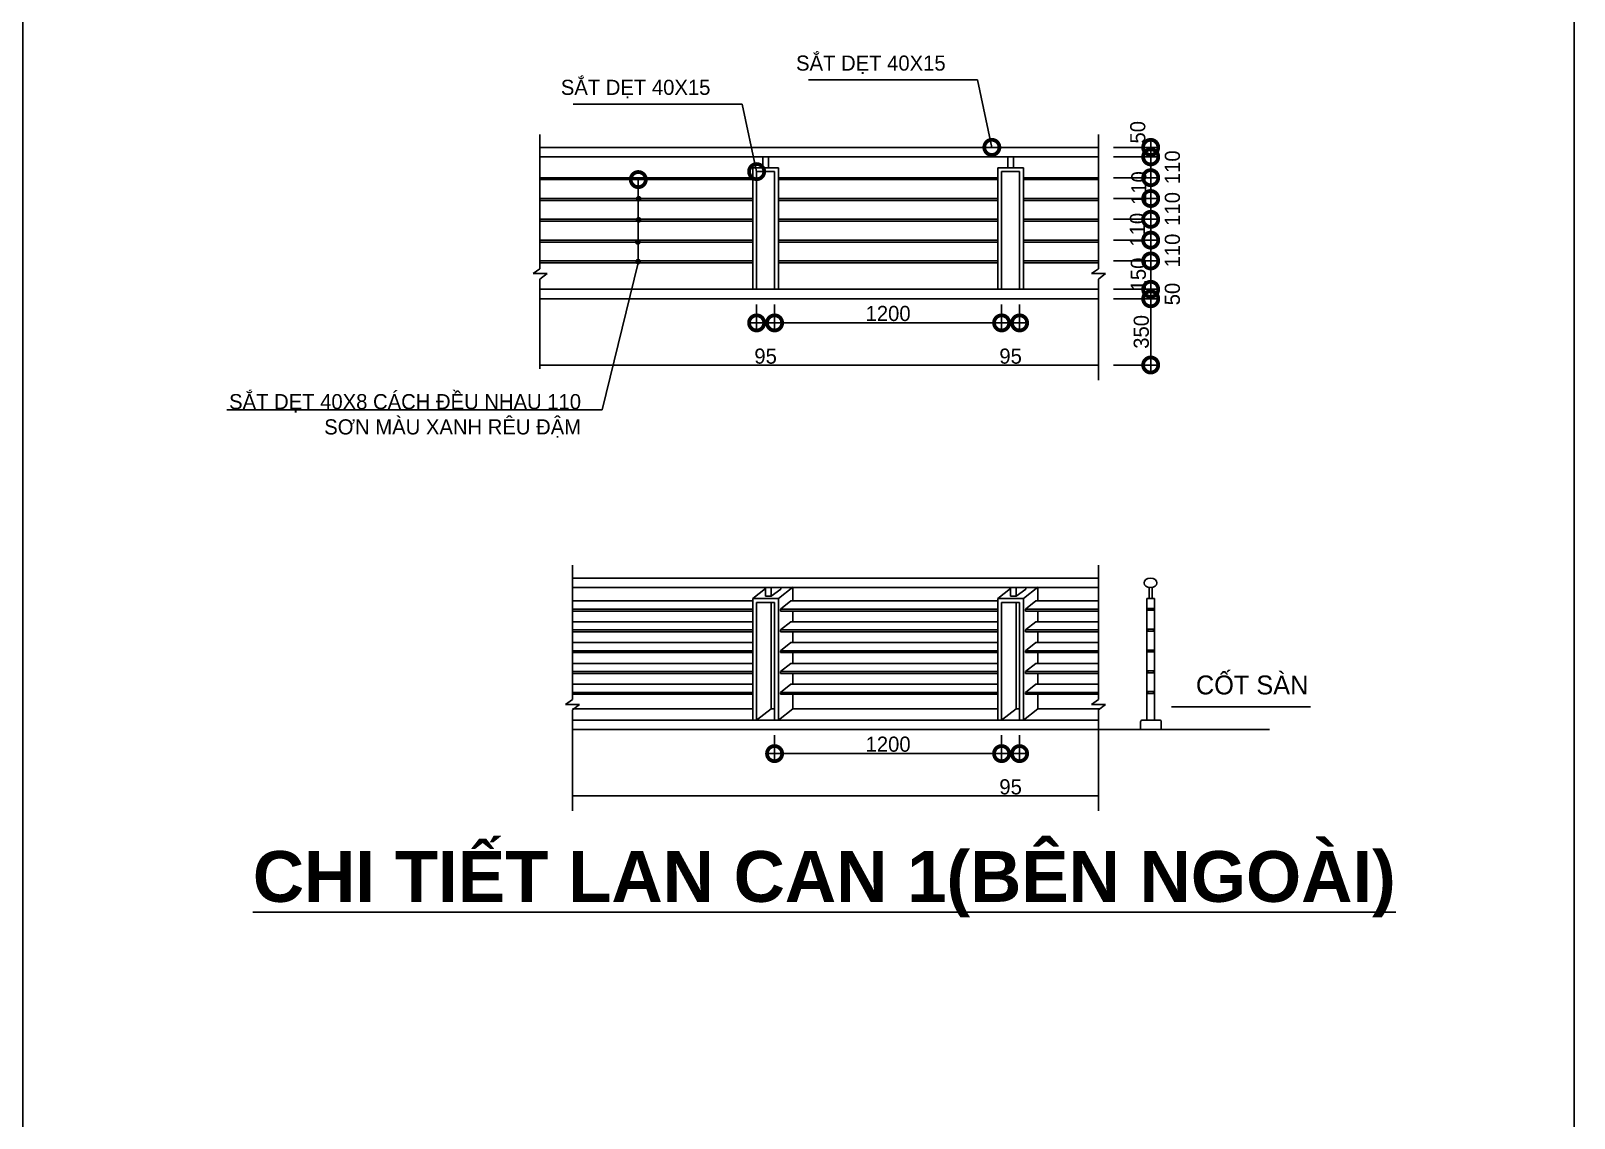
# Model space of a CAD drawing. Extents: x 24136 to 48743, y 31734 to 54932.
# Drawn here: x 32381 to 40541, y 37481 to 43227 of the extents above; entities that cross this region are included whole.
import ezdxf

# ---------------------------------------------------------------- set-up
doc = ezdxf.new("R2010")
doc.units = 0
doc.header["$LTSCALE"] = 600
doc.header["$MEASUREMENT"] = 0
doc.header["$PDMODE"] = 66
doc.layers.get('0').update_dxf_attribs({"linetype": 'CONTINUOUS'})
doc.layers.get('Defpoints').update_dxf_attribs({"linetype": 'CONTINUOUS'})
doc.layers.add('1', color=54, linetype='CONTINUOUS')
doc.layers.add('TO', color=1, linetype='CONTINUOUS')
doc.styles.add('1', font='VHAVAN.ttf')
doc.styles.add('MATBANG', font='VHTIME.ttf', dxfattribs={"height": 500})
doc.dimstyles.new('1-50TB', dxfattribs={"dimscale": 0.8, "dimtxt": 100, "dimasz": 200, "dimexe": 50, "dimexo": 100, "dimgap": 10, "dimtad": 1, "dimdec": 0, "dimzin": 0, "dimdsep": 46, "dimtxsty": '1', "dimblk": 'DOTSMALL', "dimblk1": 'DOTSMALL', "dimblk2": 'DOTSMALL', "dimsah": 1, "dimcen": 1, "dimdle": 50, "dimclrd": 114, "dimclre": 114, "dimclrt": 113, "dimadec": 0, "dimazin": 0, "dimtfac": 0.004167, "dimtdec": 0, "dimtmove": 2, "dimatfit": 3, "dimldrblk": 'DOTSMALL', "dimfxl": 0, "dimtolj": 1, "dimtzin": 0, "dimarcsym": 0})

# ---------------------------------------------------------------- blocks, each defined once
blk = doc.blocks.new('_DotSmall')
at = {"layer": '1', "color": 0, "const_width": 0.5}
blk.add_lwpolyline([(-0.0625, 0, 1), (0.0625, 0, 1)], format="xyb", close=True, dxfattribs=at)
blk = doc.blocks.new('*D249')
at = {"layer": '1', "color": 114, "lineweight": -2}
for p, q in [((38105.7, 41861.4), (38342, 41861.4)), ((38302, 41771.4), (38302, 41901.4)), ((38105.7, 41811.4), (38342, 41811.4))]:
    blk.add_line(p, q, dxfattribs=at)
at = {"layer": 'Defpoints', "color": 0}
for p in [(38025.7, 41861.4), (38302, 41861.4), (38025.7, 41811.4)]:
    blk.add_point(p, dxfattribs=at)
at = {"layer": '1', "color": 114, "lineweight": -2, "xscale": 160, "yscale": 160, "zscale": 160}
for p, rotation in [((38302, 41861.4), 90), ((38302, 41811.4), 270)]:
    blk.add_blockref('_DotSmall', p, dxfattribs=dict(at, rotation=rotation))
at = {"layer": '1', "color": 113, "insert": (38417, 41836.4), "char_height": 80, "attachment_point": 5, "rotation": 90, "style": '1'}
blk.add_mtext('\\A1;50', dxfattribs=at)
blk = doc.blocks.new('*D250')
at = {"layer": '1', "color": 114, "lineweight": -2}
for p, q in [((38302, 41821.4), (38302, 42051.4)), ((38105.7, 42011.4), (38342, 42011.4)), ((38105.7, 41861.4), (38342, 41861.4))]:
    blk.add_line(p, q, dxfattribs=at)
at = {"layer": 'Defpoints', "color": 0}
for p in [(38025.7, 42011.4), (38302, 42011.4), (38025.7, 41861.4)]:
    blk.add_point(p, dxfattribs=at)
at = {"layer": '1', "color": 114, "lineweight": -2, "xscale": 160, "yscale": 160, "zscale": 160}
for p, rotation in [((38302, 42011.4), 90), ((38302, 41861.4), 270)]:
    blk.add_blockref('_DotSmall', p, dxfattribs=dict(at, rotation=rotation))
at = {"layer": '1', "color": 113, "insert": (38237.1, 41939.8), "char_height": 80, "attachment_point": 5, "rotation": 90, "style": '1'}
blk.add_mtext('\\A1;150', dxfattribs=at)
blk = doc.blocks.new('*D251')
at = {"layer": '1', "color": 114, "lineweight": -2}
for p, q in [((38105.7, 42121.4), (38342, 42121.4)), ((38302, 41971.4), (38302, 42161.4)), ((38105.7, 42011.4), (38342, 42011.4))]:
    blk.add_line(p, q, dxfattribs=at)
at = {"layer": 'Defpoints', "color": 0}
for p in [(38025.7, 42121.4), (38302, 42121.4), (38025.7, 42011.4)]:
    blk.add_point(p, dxfattribs=at)
at = {"layer": '1', "color": 114, "lineweight": -2, "xscale": 160, "yscale": 160, "zscale": 160}
for p, rotation in [((38302, 42121.4), 90), ((38302, 42011.4), 270)]:
    blk.add_blockref('_DotSmall', p, dxfattribs=dict(at, rotation=rotation))
at = {"layer": '1', "color": 113, "insert": (38417, 42066.4), "char_height": 80, "attachment_point": 5, "rotation": 90, "style": '1'}
blk.add_mtext('\\A1;110', dxfattribs=at)
blk = doc.blocks.new('*D252')
at = {"layer": '1', "color": 114, "lineweight": -2}
for p, q in [((38302, 42081.4), (38302, 42271.4)), ((38105.7, 42231.4), (38342, 42231.4)), ((38105.7, 42121.4), (38342, 42121.4))]:
    blk.add_line(p, q, dxfattribs=at)
at = {"layer": 'Defpoints', "color": 0}
for p in [(38025.7, 42231.4), (38302, 42231.4), (38025.7, 42121.4)]:
    blk.add_point(p, dxfattribs=at)
at = {"layer": '1', "color": 114, "lineweight": -2, "xscale": 160, "yscale": 160, "zscale": 160}
for p, rotation in [((38302, 42231.4), 90), ((38302, 42121.4), 270)]:
    blk.add_blockref('_DotSmall', p, dxfattribs=dict(at, rotation=rotation))
at = {"layer": '1', "color": 113, "insert": (38232.2, 42176.4), "char_height": 80, "attachment_point": 5, "rotation": 90, "style": '1'}
blk.add_mtext('\\A1;110', dxfattribs=at)
blk = doc.blocks.new('*D253')
at = {"layer": '1', "color": 114, "lineweight": -2}
for p, q in [((38302, 42191.4), (38302, 42381.4)), ((38105.7, 42341.4), (38342, 42341.4)), ((38105.7, 42231.4), (38342, 42231.4))]:
    blk.add_line(p, q, dxfattribs=at)
at = {"layer": 'Defpoints', "color": 0}
for p in [(38025.7, 42341.4), (38302, 42341.4), (38025.7, 42231.4)]:
    blk.add_point(p, dxfattribs=at)
at = {"layer": '1', "color": 114, "lineweight": -2, "xscale": 160, "yscale": 160, "zscale": 160}
for p, rotation in [((38302, 42341.4), 90), ((38302, 42231.4), 270)]:
    blk.add_blockref('_DotSmall', p, dxfattribs=dict(at, rotation=rotation))
at = {"layer": '1', "color": 113, "insert": (38417, 42286.4), "char_height": 80, "attachment_point": 5, "rotation": 90, "style": '1'}
blk.add_mtext('\\A1;110', dxfattribs=at)
blk = doc.blocks.new('*D254')
at = {"layer": '1', "color": 114, "lineweight": -2}
for p, q in [((38105.7, 42451.4), (38342, 42451.4)), ((38302, 42301.4), (38302, 42491.4)), ((38105.7, 42341.4), (38342, 42341.4))]:
    blk.add_line(p, q, dxfattribs=at)
at = {"layer": 'Defpoints', "color": 0}
for p in [(38025.7, 42451.4), (38302, 42451.4), (38025.7, 42341.4)]:
    blk.add_point(p, dxfattribs=at)
at = {"layer": '1', "color": 114, "lineweight": -2, "xscale": 160, "yscale": 160, "zscale": 160}
for p, rotation in [((38302, 42451.4), 90), ((38302, 42341.4), 270)]:
    blk.add_blockref('_DotSmall', p, dxfattribs=dict(at, rotation=rotation))
at = {"layer": '1', "color": 113, "insert": (38239.6, 42396.4), "char_height": 80, "attachment_point": 5, "rotation": 90, "style": '1'}
blk.add_mtext('\\A1;110', dxfattribs=at)
blk = doc.blocks.new('*D255')
at = {"layer": '1', "color": 114, "lineweight": -2}
for p, q in [((38302, 42411.4), (38302, 42601.6)), ((38105.7, 42561.6), (38342, 42561.6)), ((38105.7, 42451.4), (38342, 42451.4))]:
    blk.add_line(p, q, dxfattribs=at)
at = {"layer": 'Defpoints', "color": 0}
for p in [(38025.7, 42561.6), (38302, 42561.6), (38025.7, 42451.4)]:
    blk.add_point(p, dxfattribs=at)
at = {"layer": '1', "color": 114, "lineweight": -2, "xscale": 160, "yscale": 160, "zscale": 160}
for p, rotation in [((38302, 42561.6), 90), ((38302, 42451.4), 270)]:
    blk.add_blockref('_DotSmall', p, dxfattribs=dict(at, rotation=rotation))
at = {"layer": '1', "color": 113, "insert": (38417, 42506.5), "char_height": 80, "attachment_point": 5, "rotation": 90, "style": '1'}
blk.add_mtext('\\A1;110', dxfattribs=at)
blk = doc.blocks.new('*D256')
at = {"layer": '1', "color": 114, "lineweight": -2}
for p, q in [((38105.7, 42611.6), (38342, 42611.6)), ((38302, 42521.6), (38302, 42651.6)), ((38105.7, 42561.6), (38342, 42561.6))]:
    blk.add_line(p, q, dxfattribs=at)
at = {"layer": 'Defpoints', "color": 0}
for p in [(38025.7, 42611.6), (38302, 42611.6), (38025.7, 42561.6)]:
    blk.add_point(p, dxfattribs=at)
at = {"layer": '1', "color": 114, "lineweight": -2, "xscale": 160, "yscale": 160, "zscale": 160}
for p, rotation in [((38302, 42611.6), 90), ((38302, 42561.6), 270)]:
    blk.add_blockref('_DotSmall', p, dxfattribs=dict(at, rotation=rotation))
at = {"layer": '1', "color": 113, "insert": (38234.1, 42691.4), "char_height": 80, "attachment_point": 5, "rotation": 90, "style": '1'}
blk.add_mtext('\\A1;50', dxfattribs=at)
blk = doc.blocks.new('*D257')
at = {"layer": '1', "color": 114, "lineweight": -2}
for p, q in [((37513.8, 41781.4), (37513.8, 41643.9)), ((37608.8, 41781.4), (37608.8, 41643.9)), ((37473.8, 41683.9), (37648.8, 41683.9))]:
    blk.add_line(p, q, dxfattribs=at)
at = {"layer": 'Defpoints', "color": 0}
for p in [(37513.8, 41861.4), (37608.8, 41861.4), (37608.8, 41683.9)]:
    blk.add_point(p, dxfattribs=at)
at = {"layer": '1', "color": 114, "lineweight": -2, "xscale": 160, "yscale": 160, "zscale": 160, "rotation": 180}
blk.add_blockref('_DotSmall', (37513.8, 41683.9), dxfattribs=at)
at = {"layer": '1', "color": 114, "lineweight": -2, "xscale": 160, "yscale": 160, "zscale": 160}
blk.add_blockref('_DotSmall', (37608.8, 41683.9), dxfattribs=at)
at = {"layer": '1', "color": 113, "insert": (37561.3, 41507.8), "char_height": 80, "attachment_point": 5, "style": '1'}
blk.add_mtext('\\A1;95', dxfattribs=at)
blk = doc.blocks.new('*D258')
at = {"layer": '1', "color": 114, "lineweight": -2}
for p, q in [((36218.5, 41781.4), (36218.5, 41643.9)), ((36313.5, 41781.4), (36313.5, 41643.9)), ((36353.5, 41683.9), (36178.5, 41683.9))]:
    blk.add_line(p, q, dxfattribs=at)
at = {"layer": 'Defpoints', "color": 0}
for p in [(36218.5, 41861.4), (36313.5, 41861.4), (36218.5, 41683.9)]:
    blk.add_point(p, dxfattribs=at)
at = {"layer": '1', "color": 114, "lineweight": -2, "xscale": 160, "yscale": 160, "zscale": 160, "rotation": 180}
blk.add_blockref('_DotSmall', (36218.5, 41683.9), dxfattribs=at)
at = {"layer": '1', "color": 114, "lineweight": -2, "xscale": 160, "yscale": 160, "zscale": 160}
blk.add_blockref('_DotSmall', (36313.5, 41683.9), dxfattribs=at)
at = {"layer": '1', "color": 113, "insert": (36266, 41507.8), "char_height": 80, "attachment_point": 5, "style": '1'}
blk.add_mtext('\\A1;95', dxfattribs=at)
blk = doc.blocks.new('*D259')
at = {"layer": '1', "color": 114, "lineweight": -2}
for p, q in [((36313.5, 41781.4), (36313.5, 41643.9)), ((37513.8, 41781.4), (37513.8, 41643.9)), ((36273.5, 41683.9), (37553.8, 41683.9))]:
    blk.add_line(p, q, dxfattribs=at)
at = {"layer": 'Defpoints', "color": 0}
for p in [(36313.5, 41861.4), (37513.8, 41861.4), (37513.8, 41683.9)]:
    blk.add_point(p, dxfattribs=at)
at = {"layer": '1', "color": 114, "lineweight": -2, "xscale": 160, "yscale": 160, "zscale": 160, "rotation": 180}
blk.add_blockref('_DotSmall', (36313.5, 41683.9), dxfattribs=at)
at = {"layer": '1', "color": 114, "lineweight": -2, "xscale": 160, "yscale": 160, "zscale": 160}
blk.add_blockref('_DotSmall', (37513.8, 41683.9), dxfattribs=at)
at = {"layer": '1', "color": 113, "insert": (36913.6, 41733.3), "char_height": 80, "attachment_point": 5, "style": '1'}
blk.add_mtext('\\A1;1200', dxfattribs=at)
blk = doc.blocks.new('*D260')
at = {"layer": '1', "color": 114, "lineweight": -2}
for p, q in [((37513.8, 39505), (37513.8, 39367.4)), ((37608.8, 39505), (37608.8, 39367.4)), ((37473.8, 39407.4), (37648.8, 39407.4))]:
    blk.add_line(p, q, dxfattribs=at)
at = {"layer": 'Defpoints', "color": 0}
for p in [(37513.8, 39585), (37608.8, 39585), (37608.8, 39407.4)]:
    blk.add_point(p, dxfattribs=at)
at = {"layer": '1', "color": 114, "lineweight": -2, "xscale": 160, "yscale": 160, "zscale": 160, "rotation": 180}
blk.add_blockref('_DotSmall', (37513.8, 39407.4), dxfattribs=at)
at = {"layer": '1', "color": 114, "lineweight": -2, "xscale": 160, "yscale": 160, "zscale": 160}
blk.add_blockref('_DotSmall', (37608.8, 39407.4), dxfattribs=at)
at = {"layer": '1', "color": 113, "insert": (37561.3, 39231.3), "char_height": 80, "attachment_point": 5, "style": '1'}
blk.add_mtext('\\A1;95', dxfattribs=at)
blk = doc.blocks.new('*D261')
at = {"layer": '1', "color": 114, "lineweight": -2}
for p, q in [((36313.5, 39505), (36313.5, 39367.4)), ((37513.8, 39505), (37513.8, 39367.4)), ((36273.5, 39407.4), (37553.8, 39407.4))]:
    blk.add_line(p, q, dxfattribs=at)
at = {"layer": 'Defpoints', "color": 0}
for p in [(36313.5, 39585), (37513.8, 39585), (37513.8, 39407.4)]:
    blk.add_point(p, dxfattribs=at)
at = {"layer": '1', "color": 114, "lineweight": -2, "xscale": 160, "yscale": 160, "zscale": 160, "rotation": 180}
blk.add_blockref('_DotSmall', (36313.5, 39407.4), dxfattribs=at)
at = {"layer": '1', "color": 114, "lineweight": -2, "xscale": 160, "yscale": 160, "zscale": 160}
blk.add_blockref('_DotSmall', (37513.8, 39407.4), dxfattribs=at)
at = {"layer": '1', "color": 113, "insert": (36913.6, 39456.8), "char_height": 80, "attachment_point": 5, "style": '1'}
blk.add_mtext('\\A1;1200', dxfattribs=at)
blk = doc.blocks.new('*D262')
at = {"layer": '1', "color": 114, "lineweight": -2}
for p, q in [((38105.7, 41811.4), (38342, 41811.4)), ((38302, 41851.4), (38302, 41421.4)), ((38105.7, 41461.4), (38342, 41461.4))]:
    blk.add_line(p, q, dxfattribs=at)
at = {"layer": 'Defpoints', "color": 0}
for p in [(38025.7, 41811.4), (38025.7, 41461.4), (38302, 41461.4)]:
    blk.add_point(p, dxfattribs=at)
at = {"layer": '1', "color": 114, "lineweight": -2, "xscale": 160, "yscale": 160, "zscale": 160}
for p, rotation in [((38302, 41811.4), 90), ((38302, 41461.4), 270)]:
    blk.add_blockref('_DotSmall', p, dxfattribs=dict(at, rotation=rotation))
at = {"layer": '1', "color": 113, "insert": (38252.6, 41636.4), "char_height": 80, "attachment_point": 5, "rotation": 90, "style": '1'}
blk.add_mtext('\\A1;350', dxfattribs=at)

msp = doc.modelspace()

# ---------------------------------------------------------------- linework, layer by layer
for points in [[(32338.5, 43333.4), (32338.5, 31734.3), (40540.7, 31734.3), (40540.7, 43333.4)], [(38286.4, 40175), (38316.4, 40175), (38316.4, 40165), (38286.4, 40165)], [(38286.4, 40065), (38316.4, 40065), (38316.4, 40055), (38286.4, 40055)], [(38286.4, 39955), (38316.4, 39955), (38316.4, 39945), (38286.4, 39945)], [(38286.4, 39845), (38316.4, 39845), (38316.4, 39835), (38286.4, 39835)], [(38286.4, 39735), (38316.4, 39735), (38316.4, 39725), (38286.4, 39725)]]:
    msp.add_lwpolyline(points, close=True)
msp.add_lwpolyline([(38248.3, 39535), (38358.1, 39535), (38358.1, 39575, 0.414214), (38348.1, 39585), (38258.3, 39585, 0.414214), (38248.3, 39575)], format="xyb", close=True)
at = {"layer": '1', "color": 8}
for p, q in [((35073.1, 41970.3), (35073.1, 42679.3)), ((38025.7, 41970.3), (38025.7, 42679.3)), ((36198.5, 41861.4), (36198.5, 42503.5)), ((36333.5, 42503.5), (36198.5, 42503.5)), ((36218.5, 41861.4), (36218.5, 42483.5)), ((36313.5, 42483.5), (36218.5, 42483.5)), ((36313.5, 41861.4), (36313.5, 42483.5)), ((36333.5, 41861.4), (36333.5, 42503.5)), ((37493.8, 41861.4), (37493.8, 42503.5)), ((37628.8, 42503.5), (37493.8, 42503.5)), ((37513.8, 41861.4), (37513.8, 42483.5)), ((37608.8, 42483.5), (37513.8, 42483.5)), ((37608.8, 41861.4), (37608.8, 42483.5)), ((37628.8, 41861.4), (37628.8, 42503.5)), ((35036.9, 41944.3), (35073.1, 41970.3)), ((35110.9, 41944.3), (35036.9, 41944.3)), ((35110.9, 41944.3), (35073.1, 41915.1)), ((37989.5, 41944.3), (38025.7, 41970.3)), ((38063.5, 41944.3), (37989.5, 41944.3)), ((38063.5, 41944.3), (38025.7, 41915.1)), ((35073.1, 41441.8), (35073.1, 41915.1)), ((38025.7, 41381.3), (38025.7, 41915.1)), ((38025.7, 41811.4), (35073.1, 41811.4)), ((35244.2, 39693.9), (35244.2, 40402.8)), ((38025.7, 39693.9), (38025.7, 40402.8)), ((36198.5, 40227), (36266.2, 40279.5)), ((36333.5, 40227), (36198.5, 40227)), ((36198.5, 39585), (36198.5, 40227)), ((36296.2, 40238.8), (36346, 40277.4)), ((36333.5, 40227), (36410.1, 40286.3)), ((36333.5, 39585), (36333.5, 40227)), ((36410.1, 40214.1), (36410.1, 40285.1)), ((37493.8, 40227), (37561.5, 40279.5)), ((37493.8, 39585), (37493.8, 40227)), ((37628.8, 40227), (37493.8, 40227)), ((37591.5, 40238.8), (37641.3, 40277.4)), ((37628.8, 40227), (37705.4, 40286.3)), ((37628.8, 39585), (37628.8, 40227)), ((37705.4, 40214.1), (37705.4, 40285.1)), ((38321.4, 40227), (38281.4, 40227)), ((38281.4, 39585), (38281.4, 40227)), ((38321.4, 39585), (38321.4, 40227)), ((35244.2, 40214.1), (36198.5, 40214.1)), ((36218.5, 39585), (36218.5, 40207)), ((36313.5, 40207), (36218.5, 40207)), ((36313.5, 39585), (36313.5, 40207)), ((36344.4, 40171), (36400, 40214.1)), ((36400, 40214.1), (37493.8, 40214.1)), ((36410.1, 40104.1), (36410.1, 40161)), ((37608.8, 40207), (37513.8, 40207)), ((37513.8, 39585), (37513.8, 40207)), ((37608.8, 39585), (37608.8, 40207)), ((37639.7, 40171), (37695.3, 40214.1)), ((37695.3, 40214.1), (38025.7, 40214.1)), ((37705.4, 40104.1), (37705.4, 40161)), ((35244.2, 40104.1), (36198.5, 40104.1)), ((36344.4, 40061), (36400, 40104.1)), ((36400, 40104.1), (37493.8, 40104.1)), ((37639.7, 40061), (37695.3, 40104.1)), ((37695.3, 40104.1), (38025.7, 40104.1)), ((35244.2, 39994.1), (36198.5, 39994.1)), ((36344.4, 39951), (36400, 39994.1)), ((36400, 39994.1), (37493.8, 39994.1)), ((36410.1, 39994.1), (36410.1, 40051)), ((37639.7, 39951), (37695.3, 39994.1)), ((37695.3, 39994.1), (38025.7, 39994.1)), ((37705.4, 39994.1), (37705.4, 40051)), ((36410.1, 39884.1), (36410.1, 39941)), ((37705.4, 39884.1), (37705.4, 39941)), ((35244.2, 39884.1), (36198.5, 39884.1)), ((36344.4, 39841), (36400, 39884.1)), ((36400, 39884.1), (37493.8, 39884.1)), ((36410.1, 39774.1), (36410.1, 39831)), ((37639.7, 39841), (37695.3, 39884.1)), ((37695.3, 39884.1), (38025.7, 39884.1)), ((37705.4, 39774.1), (37705.4, 39831)), ((35244.2, 39774.1), (36198.5, 39774.1)), ((36344.4, 39731), (36400, 39774.1)), ((36400, 39774.1), (37493.8, 39774.1)), ((37639.7, 39731), (37695.3, 39774.1)), ((37695.3, 39774.1), (38025.7, 39774.1)), ((35208, 39667.9), (35244.2, 39693.9)), ((35282, 39667.9), (35208, 39667.9)), ((35282, 39667.9), (35244.2, 39638.7)), ((36410.1, 39644.3), (36410.1, 39721)), ((37705.4, 39644.3), (37705.4, 39721)), ((37989.5, 39667.9), (38025.7, 39693.9)), ((38063.5, 39667.9), (37989.5, 39667.9)), ((38063.5, 39667.9), (38025.7, 39638.7)), ((35244.2, 39644.3), (36198.5, 39644.3)), ((35244.2, 39104.8), (35244.2, 39638.7)), ((36218.5, 39585), (36295.1, 39644.3)), ((36333.5, 39585), (36410.1, 39644.3)), ((36410.1, 39644.3), (37493.8, 39644.3)), ((37513.8, 39585), (37590.4, 39644.3)), ((37628.8, 39585), (37705.4, 39644.3)), ((37705.4, 39644.3), (38033, 39644.3)), ((38025.7, 39104.8), (38025.7, 39638.7)), ((38025.7, 39535), (35244.2, 39535))]:
    msp.add_line(p, q, dxfattribs=at)
at = {"layer": '1', "color": 9}
for p, q in [((38025.7, 42611.6), (35073.1, 42611.6)), ((38025.7, 42561.6), (35073.1, 42561.6)), ((38025.7, 41861.4), (35073.1, 41861.4)), ((38025.7, 41461.4), (35073.1, 41461.4)), ((38025.7, 40335.1), (35244.2, 40335.1)), ((38025.7, 40285.1), (35244.2, 40285.1)), ((38025.7, 39585), (35244.2, 39585)), ((38025.7, 39535), (38929.3, 39535)), ((38025.7, 39185), (35244.2, 39185))]:
    msp.add_line(p, q, dxfattribs=at)
at = {"layer": '1'}
for p, q in [((36251, 42503.5), (36251, 42561.6)), ((36281, 42503.5), (36281, 42561.6)), ((37546.3, 42503.5), (37546.3, 42561.6)), ((37576.3, 42503.5), (37576.3, 42561.6)), ((36266.2, 40238.8), (36266.2, 40285.1)), ((36296.2, 40238.8), (36266.2, 40238.8)), ((36296.2, 40238.8), (36296.2, 40285.1)), ((36346, 40277.4), (36346, 40285.1)), ((37561.5, 40238.8), (37561.5, 40285.1)), ((37591.5, 40238.8), (37561.5, 40238.8)), ((37591.5, 40238.8), (37591.5, 40285.1)), ((37641.3, 40277.4), (37641.3, 40285.1)), ((38293.4, 40227), (38293.4, 40285.1)), ((38309.4, 40227), (38309.4, 40285.1)), ((36295.1, 39644.3), (36295.1, 40207)), ((36344.4, 40161), (36344.4, 40171)), ((37590.4, 39644.3), (37590.4, 40207)), ((37639.7, 40161), (37639.7, 40171)), ((36344.4, 40051), (36344.4, 40061)), ((37639.7, 40051), (37639.7, 40061)), ((36344.4, 39941), (36344.4, 39951)), ((37639.7, 39941), (37639.7, 39951)), ((36344.4, 39831), (36344.4, 39841)), ((37639.7, 39831), (37639.7, 39841)), ((36344.4, 39721), (36344.4, 39731)), ((37639.7, 39721), (37639.7, 39731)), ((38412.3, 39655.4), (39146.6, 39655.4)), ((36295.1, 39644.3), (36313.5, 39644.3)), ((37590.4, 39644.3), (37608.8, 39644.3))]:
    msp.add_line(p, q, dxfattribs=at)
at = {"layer": '1', "color": 74}
for p, q in [((36198.5, 42451.4), (35073.1, 42451.4)), ((36198.5, 42441.4), (35073.1, 42441.4)), ((37493.8, 42451.4), (36333.5, 42451.4)), ((37493.8, 42441.4), (36333.5, 42441.4)), ((38025.7, 42451.4), (37628.8, 42451.4)), ((38025.7, 42441.4), (37628.8, 42441.4)), ((36198.5, 42341.4), (35073.1, 42341.4)), ((36198.5, 42331.4), (35073.1, 42331.4)), ((37493.8, 42341.4), (36333.5, 42341.4)), ((37493.8, 42331.4), (36333.5, 42331.4)), ((38025.7, 42341.4), (37628.8, 42341.4)), ((38025.7, 42331.4), (37628.8, 42331.4)), ((36198.5, 42231.4), (35073.1, 42231.4)), ((36198.5, 42221.4), (35073.1, 42221.4)), ((37493.8, 42231.4), (36333.5, 42231.4)), ((37493.8, 42221.4), (36333.5, 42221.4)), ((38025.7, 42231.4), (37628.8, 42231.4)), ((38025.7, 42221.4), (37628.8, 42221.4)), ((36198.5, 42121.4), (35073.1, 42121.4)), ((36198.5, 42111.4), (35073.1, 42111.4)), ((37493.8, 42121.4), (36333.5, 42121.4)), ((37493.8, 42111.4), (36333.5, 42111.4)), ((38025.7, 42121.4), (37628.8, 42121.4)), ((38025.7, 42111.4), (37628.8, 42111.4)), ((36198.5, 42011.4), (35073.1, 42011.4)), ((36198.5, 42001.4), (35073.1, 42001.4)), ((37493.8, 42011.4), (36333.5, 42011.4)), ((37493.8, 42001.4), (36333.5, 42001.4)), ((38025.7, 42011.4), (37628.8, 42011.4)), ((38025.7, 42001.4), (37628.8, 42001.4)), ((36198.5, 40171), (35244.2, 40171)), ((36198.5, 40161), (35244.2, 40161)), ((37493.8, 40171), (36344.4, 40171)), ((37493.8, 40161), (36344.4, 40161)), ((38025.7, 40171), (37639.7, 40171)), ((38025.7, 40161), (37639.7, 40161)), ((36198.5, 40061), (35244.2, 40061)), ((36198.5, 40051), (35244.2, 40051)), ((37493.8, 40061), (36344.4, 40061)), ((37493.8, 40051), (36344.4, 40051)), ((38025.7, 40061), (37639.7, 40061)), ((38025.7, 40051), (37639.7, 40051)), ((36198.5, 39951), (35244.2, 39951)), ((36198.5, 39941), (35244.2, 39941)), ((37493.8, 39951), (36344.4, 39951)), ((37493.8, 39941), (36344.4, 39941)), ((38025.7, 39951), (37639.7, 39951)), ((38025.7, 39941), (37639.7, 39941)), ((36198.5, 39841), (35244.2, 39841)), ((36198.5, 39831), (35244.2, 39831)), ((37493.8, 39841), (36344.4, 39841)), ((37493.8, 39831), (36344.4, 39831)), ((38025.7, 39841), (37639.7, 39841)), ((38025.7, 39831), (37639.7, 39831)), ((36198.5, 39731), (35244.2, 39731)), ((36198.5, 39721), (35244.2, 39721)), ((37493.8, 39731), (36344.4, 39731)), ((37493.8, 39721), (36344.4, 39721)), ((38025.7, 39731), (37639.7, 39731)), ((38025.7, 39721), (37639.7, 39721))]:
    msp.add_line(p, q, dxfattribs=at)
at = {"layer": '1', "const_width": 15}
for points in [[(35587.2, 42340.2, 1), (35602.2, 42340.2, 1)], [(35587.2, 42228.6, 1), (35602.2, 42228.6, 1)], [(35583.2, 42111.7, 1), (35598.2, 42111.7, 1)], [(35584.5, 42008.2, 1), (35599.5, 42008.2, 1)]]:
    msp.add_lwpolyline(points, format="xyb", close=True, dxfattribs=at)
at = {"layer": '1'}
msp.add_lwpolyline([(38503.1, 39872.7, 0, 0, 0), (38503.1, 39613.2, 103.6, 0, 0), (38503.1, 39535, 0, 0, 0)], format="xyseb", dxfattribs=at)
at = {"layer": '1', "color": 7}
msp.add_ellipse((38300.9, 40309.6), major_axis=(34.2, 0), ratio=0.732061, dxfattribs=at)

# ---------------------------------------------------------------- texts
at = {"color": 113, "style": '1'}
msp.add_text('cèt sµn', height=100, dxfattribs=at).set_placement((38541.2, 39720.3))
at = {"layer": '1', "color": 113, "char_height": 80, "attachment_point": 6, "style": '1'}
for s, insert in [('\\A1;s¾t dÑt 40x15', (37217.8, 43048.4)), ('\\A1;s¾t dÑt 40x15', (35974.2, 42920.2)), ('\\A1;s¾t dÑt 40x8 c¸ch ®Òu nhau 110 \\Ps¬n mµu xanh rªu ®Ëm', (35290.2, 41192.2))]:
    msp.add_mtext(s, dxfattribs=dict(at, insert=insert))
at = {"layer": 'TO', "color": 2, "insert": (36576.3, 38892.4), "char_height": 268.515, "attachment_point": 2, "style": 'MATBANG'}
msp.add_mtext('\\f.VnArialH|b1|i0|c0|p34;\\L\\C3;chi tiÕt lan can 1(bªn ngoµi)', dxfattribs=at)

# ---------------------------------------------------------------- dimensions: what is measured, and where the dimension line sits
at = {"layer": '1'}
for base, p1, p2, picture, middle in [((38302, 42611.6), (38025.7, 42561.6), (38025.7, 42611.6), '*D256', (38234.1, 42691.4)), ((38302, 42561.6), (38025.7, 42451.4), (38025.7, 42561.6), '*D255', (38417, 42506.5)), ((38302, 42451.4), (38025.7, 42341.4), (38025.7, 42451.4), '*D254', (38239.6, 42396.4)), ((38302, 42341.4), (38025.7, 42231.4), (38025.7, 42341.4), '*D253', (38417, 42286.4)), ((38302, 42231.4), (38025.7, 42121.4), (38025.7, 42231.4), '*D252', (38232.2, 42176.4)), ((38302, 42121.4), (38025.7, 42011.4), (38025.7, 42121.4), '*D251', (38417, 42066.4)), ((38302, 42011.4), (38025.7, 41861.4), (38025.7, 42011.4), '*D250', (38237.1, 41939.8)), ((38302, 41861.4), (38025.7, 41811.4), (38025.7, 41861.4), '*D249', (38417, 41836.4))]:
    dim = msp.add_linear_dim(base=base, p1=p1, p2=p2, angle=90, dimstyle='1-50TB', override={"dimblk1": 'DOTSMALL', "dimblk2": 'DOTSMALL'}, dxfattribs=at)
    dim.commit()
    dim.dimension.update_dxf_attribs({"geometry": picture, "text_midpoint": middle, "dimtype": 160})
dim = msp.add_linear_dim(base=(36218.5, 41683.9), p1=(36313.5, 41861.4), p2=(36218.5, 41861.4), dimstyle='1-50TB', override={"dimblk1": 'DOTSMALL', "dimblk2": 'DOTSMALL'}, dxfattribs=at)
dim.commit()
dim.dimension.update_dxf_attribs({"geometry": '*D258', "text_midpoint": (36266, 41507.8)})
for base, p1, p2, picture, middle in [((37513.8, 41683.9), (36313.5, 41861.4), (37513.8, 41861.4), '*D259', (36913.6, 41733.3)), ((37513.8, 39407.4), (36313.5, 39585), (37513.8, 39585), '*D261', (36913.6, 39456.8))]:
    dim = msp.add_linear_dim(base=base, p1=p1, p2=p2, dimstyle='1-50TB', dxfattribs=at)
    dim.commit()
    dim.dimension.update_dxf_attribs({"geometry": picture, "text_midpoint": middle})
at = {"layer": '1', "color": 8}
for base, p1, p2, picture, middle in [((37608.8, 41683.9), (37513.8, 41861.4), (37608.8, 41861.4), '*D257', (37561.3, 41507.8)), ((37608.8, 39407.4), (37513.8, 39585), (37608.8, 39585), '*D260', (37561.3, 39231.3))]:
    dim = msp.add_linear_dim(base=base, p1=p1, p2=p2, dimstyle='1-50TB', override={"dimblk1": 'DOTSMALL', "dimblk2": 'DOTSMALL'}, dxfattribs=at)
    dim.commit()
    dim.dimension.update_dxf_attribs({"geometry": picture, "text_midpoint": middle})
at = {"layer": '1'}
dim = msp.add_linear_dim(base=(38302, 41461.4), p1=(38025.7, 41811.4), p2=(38025.7, 41461.4), angle=90, dimstyle='1-50TB', dxfattribs=at)
dim.commit()
dim.dimension.update_dxf_attribs({"geometry": '*D262', "text_midpoint": (38252.6, 41636.4)})

# ---------------------------------------------------------------- leaders
at = {"layer": '1', "color": 114, "annotation_type": 0, "has_hookline": 1, "hookline_direction": 1}
for points, text_width in [([(37462.1, 42611.6), (37385.8, 42968.8), (37225.8, 42968.8)], 725.7), ([(36218.5, 42483.5), (36142.2, 42840.6), (35982.2, 42840.6)], 725.7), ([(35592.8, 42441.4), (35592.8, 42001.4), (35401.4, 41224), (35241.4, 41224)], 1815.2)]:
    msp.add_leader(points, dimstyle='1-50TB', dxfattribs=dict(at, text_width=text_width))

doc.saveas('drawing.dxf')
